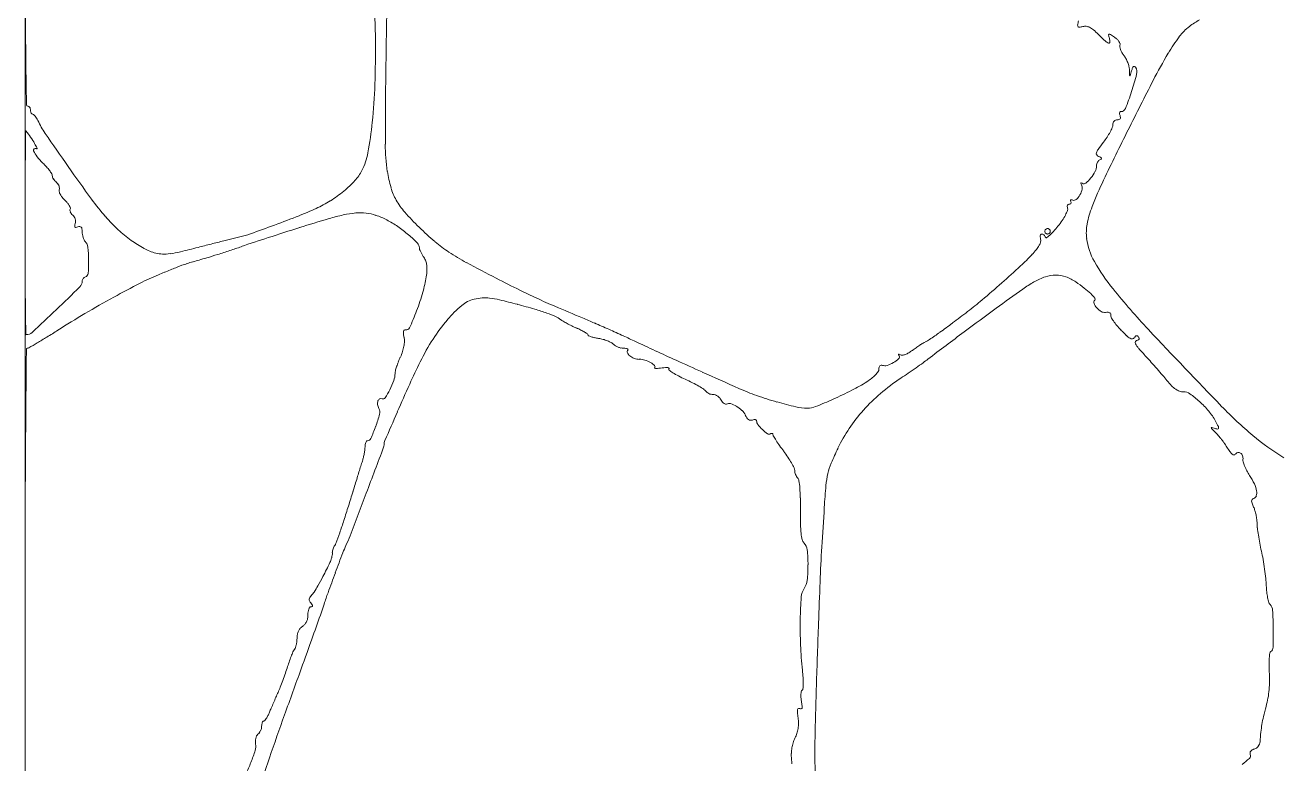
# Model space of a CAD drawing. Header units: millimetres. Extents: x 56222 to 3066687, y -650199 to -121287.
# Drawn here: x 138838.1 to 138853.09, y -183195.88 to -183187.06 of the extents above; entities that cross this region are included whole.
import ezdxf

# ---------------------------------------------------------------- set-up
doc = ezdxf.new("R2010")
doc.units = ezdxf.units.MM
doc.header["$MEASUREMENT"] = 0
doc.layers.add('FURNITURE', color=32, linetype='Continuous', lineweight=9)

msp = doc.modelspace()

# ---------------------------------------------------------------- linework, layer by layer
at = {"layer": 'FURNITURE', "lineweight": 0}
for p, q in [((138838.099, -183147.688), (138838.099, -183204.688)), ((138838.097, -183193.839), (138838.097, -183196.761))]:
    msp.add_line(p, q, dxfattribs=at)
for centre, radius, start, end in [((138926.479, -183186.264), 88.381, 180.18853, 180.71175), ((138833.437, -183187.342), 8.849, 0.6347, 4.1093), ((138917.46, -183188.481), 75.055, 178.62081, 179.30767), ((138851.402, -183187.183), 0.732, 165.9107, 169.9345), ((138850.705, -183187.06), 0.0241, 169.9345, 217.4177), ((138850.699, -183187.064), 0.0171, 217.4177, 278.2064), ((138850.648, -183186.708), 0.377, 278.2064, 284.6551), ((138850.771, -183187.178), 0.109, 83.0195, 104.655), ((138850.769, -183187.193), 0.124, 63.3987, 83.0196), ((138850.721, -183187.288), 0.231, 49.8199, 63.3987), ((138852.39, -183187.564), 0.617, 127.0585, 143.1056), ((138852.613, -183187.86), 0.988, 118.6131, 127.0586), ((138850.27, -183187.823), 0.93, 45, 49.8199), ((138853.475, -183184.618), 3.602, 225, 226.8813), ((138851.059, -183187.173), 0.00724, 100.3195, 190.4772), ((138851.583, -183187.076), 0.54, 190.4774, 194.655), ((138851.062, -183187.186), 0.0205, 58.1347, 100.3197), ((138850.892, -183187.257), 0.174, 359.0958, 14.655), ((138849.732, -183189.325), 2.539, 56.7661, 58.1348), ((138851.006, -183187.38), 0.214, 46.7889, 56.7662), ((138851.048, -183187.337), 0.154, 34.0118, 46.7888), ((138853.66, -183188.518), 2.205, 143.1055, 149.3242), ((139390.006, -183180.506), 551.944, 180.71174, 180.77889), ((138831.048, -183187.368), 11.238, 357.9867, 0.6348), ((138851.089, -183187.166), 0.111, 226.8813, 250.1132), ((138851.055, -183187.26), 0.0115, 250.1131, 359.0958), ((138851.088, -183187.309), 0.105, 18.6506, 34.0117), ((138851.224, -183187.31), 0.0393, 159.0064, 191.0442), ((138851.37, -183187.281), 0.188, 191.0442, 201.0865), ((138851.16, -183187.285), 0.0292, 339.0064, 18.6507), ((138851.423, -183187.26), 0.245, 201.0865, 210.227), ((138851.466, -183187.236), 0.295, 210.2269, 218.1885), ((138851.036, -183187.573), 0.252, 27.9853, 38.1886), ((138850.887, -183187.653), 0.421, 21.0378, 27.9852), ((138850.899, -183187.648), 0.408, 14.0239, 21.0377), ((138857.01, -183190.505), 6.1, 149.3242, 152.7997), ((138924.655, -183188.568), 82.251, 179.30767, 179.93838), ((138851.102, -183187.597), 0.199, 2.0086, 14.024), ((138864.301, -183187.135), 13.009, 182.0086, 182.296), ((138851.309, -183187.655), 0.00553, 182.2959, 246.0351), ((138851.308, -183187.658), 0.00297, 246.0354, 344.0621), ((138842.873, -183185.249), 8.774, 344.0619, 344.4464), ((138848.492, -183186.917), 2.984, 341.7734, 345.9118), ((138851.676, -183187.699), 0.363, 158.7535, 164.4464), ((138851.378, -183187.583), 0.0428, 131.2928, 158.7534), ((138851.357, -183187.559), 0.0107, 63.4131, 131.2928), ((138851.348, -183187.576), 0.0301, 31.7174, 63.4131), ((138851.282, -183187.617), 0.108, 345.9119, 31.7175), ((138835.63, -183187.53), 6.653, 354.0653, 357.9867), ((138900.538, -183212.876), 55.04, 152.7997, 153.4891), ((138848.095, -183186.786), 3.402, 338.1318, 341.7734), ((138838.129, -183188.008), 0.0159, 180.779, 270), ((138838.129, -183188.047), 0.0223, 56.2816, 89.9999), ((138838.12, -183188.06), 0.0381, 33.6901, 56.2815), ((138838.108, -183188.068), 0.0529, 14.8424, 33.6902), ((138838.089, -183188.073), 0.0728, 359.9999, 14.8423), ((138838.249, -183188.073), 0.0871, 180, 192.3657), ((138838.22, -183188.079), 0.0576, 192.3657, 209.2338), ((138838.202, -183188.089), 0.0373, 209.2337, 230.5832), ((138838.189, -183188.105), 0.0164, 230.5833, 270.0001), ((138838.189, -183188.141), 0.0194, 49.0869, 90), ((138838.108, -183188.235), 0.144, 39.7336, 49.0869), ((138851.224, -183188.113), 0.0416, 167.0076, 188.8715), ((138851.274, -183188.105), 0.0915, 188.8716, 200.9937), ((138851.204, -183188.108), 0.021, 134.1554, 167.0075), ((138851.199, -183188.103), 0.0141, 90.0001, 134.1555), ((138851.199, -183188.032), 0.057, 269.9999, 338.1318), ((138838.068, -183188.268), 0.195, 31.1971, 39.7337), ((138837.999, -183188.31), 0.276, 24.6127, 31.1972), ((138839.203, -183187.758), 1.048, 204.6127, 214.3963), ((138837.284, -183187.701), 4.99, 349.8364, 354.0652), ((138850.424, -183187.984), 0.734, 331.5323, 336.2049), ((138851.022, -183188.247), 0.0802, 336.205, 360), ((138851.174, -183188.247), 0.0714, 160.9601, 180), ((138851.163, -183188.243), 0.0595, 139.1159, 160.9601), ((138851.157, -183188.239), 0.0523, 115.6309, 139.116), ((138851.155, -183188.233), 0.0466, 90, 115.631), ((138851.155, -183188.119), 0.068, 270, 287.7647), ((138851.168, -183188.16), 0.0248, 287.7647, 325.488), ((138851.125, -183188.162), 0.068, 3.2195, 20.9936), ((138851.168, -183188.16), 0.0248, 325.488, 3.2194), ((139546.904, -183194.832), 708.831, 179.473734, 179.501924), ((138838.105, -183188.321), 0.00241, 37.8551, 179.4741), ((138836.798, -183189.337), 1.658, 34.5733, 37.8548), ((138837.091, -183189.135), 1.302, 30.6398, 34.5733), ((138868.83, -183167.475), 36.953, 214.3962, 215.1443), ((138850.163, -183187.824), 1.04, 322.6362, 326.7572), ((138895.206, -183210.216), 49.082, 153.4892, 154.2695), ((138850.318, -183187.926), 0.855, 326.7572, 331.5322), ((138838.218, -183188.551), 0.0213, 127.2297, 203.7099), ((138838.488, -183188.432), 0.316, 203.71, 218.3739), ((138838.22, -183188.553), 0.0246, 58.2825, 127.2298), ((138837.636, -183188.812), 0.668, 25.3698, 30.6399), ((138838.236, -183188.528), 0.00503, 238.2826, 25.3699), ((138844.524, -183188.482), 2.121, 179.9384, 188.7486), ((138851.051, -183188.631), 0.154, 144.4634, 161.5984), ((138853.65, -183190.487), 3.348, 142.6362, 144.4634), ((138909.839, -183189.293), 71.742, 179.50195, 179.81524), ((138838.853, -183188.143), 0.782, 218.3739, 225.8236), ((138837.66, -183189.371), 0.93, 41.9626, 45.8237), ((138841.453, -183188.449), 0.755, 332.7688, 349.8363), ((138850.932, -183188.591), 0.0285, 161.5985, 214.4904), ((138850.998, -183188.738), 0.0909, 165.1571, 180), ((138850.953, -183188.577), 0.0537, 214.4903, 247.5175), ((138851.003, -183188.739), 0.0962, 150.9315, 165.1572), ((138850.991, -183188.733), 0.0824, 135.5937, 150.9315), ((138850.963, -183188.705), 0.0426, 110.482, 135.5937), ((138850.841, -183188.849), 0.241, 61.2507, 67.5175), ((138850.928, -183188.613), 0.0558, 290.482, 307.7934), ((138850.947, -183188.655), 0.0195, 21.8172, 61.2506), ((138850.958, -183188.651), 0.00771, 307.7934, 21.8172), ((138837.855, -183189.196), 0.669, 37.0176, 41.9626), ((138837.918, -183189.148), 0.589, 32.411, 37.0177), ((138838.381, -183188.854), 0.0408, 360, 32.411), ((138838.471, -183188.854), 0.0493, 180, 201.8973), ((138838.563, -183188.817), 0.149, 201.8972, 211.523), ((138860.55, -183173.304), 26.828, 215.1442, 216.1634), ((138841.643, -183188.547), 0.541, 317.3654, 332.7689), ((138843.952, -183188.57), 1.541, 188.7487, 196.1354), ((138850.456, -183188.569), 0.494, 320.7489, 331.7058), ((138850.769, -183188.738), 0.138, 331.7058, 0), ((138838.586, -183188.803), 0.175, 211.523, 220.5834), ((138838.574, -183188.813), 0.159, 220.5834, 230.3098), ((138838.408, -183189.014), 0.101, 35.3095, 50.3098), ((138838.405, -183189.015), 0.104, 20.6491, 35.3094), ((138838.42, -183189.01), 0.0884, 4.7561, 20.649), ((138838.538, -183189.036), 0.0356, 159.0064, 196.5044), ((138838.462, -183189.006), 0.0464, 339.0065, 4.7561), ((138841.048, -183187.999), 1.35, 309.5887, 317.3654), ((138843.126, -183188.809), 0.682, 196.1354, 209.7268), ((138850.49, -183188.96), 0.252, 330.256, 347.1409), ((138850.726, -183188.945), 0.00839, 152.7301, 206.346), ((138850.722, -183188.943), 0.00426, 67.2144, 152.73), ((138850.898, -183188.86), 0.2, 206.3462, 211.7175), ((138850.686, -183189.029), 0.0971, 58.2824, 67.2145), ((138850.669, -183189.001), 0.0683, 347.141, 31.7175), ((138850.755, -183188.917), 0.0346, 238.2825, 309.8377), ((138850.486, -183188.594), 0.456, 309.8376, 320.7488), ((138854.691, -183190.691), 4.107, 154.2696, 159.0723), ((138983.474, -183189.531), 145.377, 179.81528, 180), ((138838.665, -183188.998), 0.168, 196.5043, 208.362), ((138838.722, -183188.967), 0.233, 208.3619, 218.7458), ((138838.781, -183188.921), 0.308, 218.7458, 227.1766), ((138838.31, -183189.428), 0.384, 40.545, 47.1766), ((138838.423, -183189.332), 0.236, 31.0063, 40.5449), ((138841.43, -183187.279), 3.145, 216.1634, 221.1), ((138841, -183187.971), 1.4, 294.2537, 302.2078), ((138840.922, -183187.847), 1.547, 302.2078, 309.5887), ((138843.281, -183188.721), 0.86, 209.7268, 221.4845), ((138850.601, -183189.151), 0.0067, 121.6885, 189.3907), ((138850.624, -183189.147), 0.0301, 189.3907, 211.7175), ((138850.605, -183189.157), 0.0138, 79.7129, 121.6886), ((138850.569, -183189.181), 0.0348, 9.985, 31.7175), ((138850.588, -183189.178), 0.0157, 330.6866, 9.9852), ((138850.592, -183189.23), 0.0878, 69.0064, 79.7129), ((138850.638, -183189.109), 0.0409, 249.0064, 312.0885), ((138850.517, -183188.976), 0.221, 312.0885, 330.256), ((138838.49, -183189.291), 0.157, 19.9022, 31.0064), ((138838.657, -183189.267), 0.0242, 148.2826, 184.755), ((138838.694, -183189.264), 0.061, 184.7549, 203.0273), ((138838.62, -183189.244), 0.0195, 328.2824, 19.9021), ((138838.718, -183189.254), 0.0877, 203.0273, 218.1851), ((138838.742, -183189.235), 0.118, 218.1852, 230.3098), ((138838.611, -183189.393), 0.0868, 32.2936, 50.3098), ((138839.752, -183185.199), 4.44, 291.4262, 294.2537), ((138842.374, -183191.519), 2.245, 102.1687, 106.6526), ((138842.174, -183190.592), 1.297, 95.4863, 102.1688), ((138842.107, -183189.888), 0.59, 83.4396, 95.4863), ((138842.111, -183189.851), 0.552, 70.9103, 83.4396), ((138841.956, -183190.297), 1.025, 63.0245, 70.9103), ((138845.15, -183187.068), 3.356, 221.4845, 225.7562), ((138849.917, -183188.995), 0.702, 325.7258, 331.9177), ((138850.057, -183189.07), 0.542, 331.9176, 338.2069), ((138850.59, -183189.221), 0.0333, 157.6339, 184.7847), ((138850.623, -183189.219), 0.0663, 184.7846, 200.9935), ((138850.58, -183189.217), 0.0222, 122.92, 157.6339), ((138850.524, -183189.257), 0.0393, 338.2069, 20.9936), ((138850.581, -183189.219), 0.0238, 90, 122.9201), ((138850.581, -183189.16), 0.0353, 269.9999, 291.5409), ((138850.588, -183189.178), 0.0158, 291.5408, 330.6865), ((138852.065, -183189.687), 1.296, 159.0724, 168.7146), ((138838.597, -183189.402), 0.104, 16.5552, 32.2936), ((138838.707, -183189.459), 0.0175, 169.5819, 217.9824), ((138838.923, -183189.499), 0.237, 162.3912, 169.582), ((138838.703, -183189.462), 0.0122, 217.9826, 279.9238), ((138838.597, -183189.402), 0.103, 0.765, 16.5553), ((138838.616, -183189.401), 0.0844, 342.3912, 0.7652), ((138838.683, -183189.348), 0.128, 279.9237, 290.9936), ((138838.754, -183189.533), 0.0701, 91.0613, 110.9936), ((138838.753, -183189.483), 0.0203, 40.9132, 91.0614), ((138838.739, -183189.495), 0.0379, 7.7386, 40.9132), ((138840.641, -183187.968), 2.097, 221.1, 226.9726), ((138832.901, -183167.476), 23.442, 289.6691, 290.4222), ((138850.199, -183217.854), 29.717, 107.2639, 108.0261), ((138834.841, -183172.687), 17.882, 290.4221, 291.4262), ((138851.597, -183222.354), 34.43, 106.6526, 107.2639), ((138841.894, -183190.42), 1.162, 55.4934, 63.0244), ((138841.68, -183190.731), 1.539, 49.3943, 55.4933), ((138845.499, -183186.709), 3.856, 225.7561, 229.5531), ((138849.374, -183188.614), 1.365, 318.2449, 321.6753), ((138849.475, -183188.693), 1.237, 321.6752, 325.7258), ((138851.304, -183189.535), 0.519, 168.7146, 187.8046), ((138945.511, -183189.531), 107.414, 179.99994, 180.25044), ((138838.507, -183189.526), 0.272, 360, 7.7386), ((138838.977, -183189.526), 0.197, 180, 189.5425), ((138839.018, -183189.519), 0.239, 189.5425, 197.7916), ((138838.991, -183189.528), 0.211, 197.7916, 206.416), ((138838.87, -183189.588), 0.0753, 206.416, 225), ((138840.323, -183188.308), 1.631, 226.9726, 234.0624), ((138840.143, -183188.557), 1.324, 234.0624, 241.8784), ((138848.42, -183221.228), 32.579, 103.8899, 104.1212), ((138841.264, -183192.289), 2.768, 102.4821, 103.8899), ((138840.439, -183188.563), 1.049, 282.482, 289.6691), ((138845.981, -183204.894), 16.089, 108.0261, 109.2327), ((138841.609, -183190.814), 1.649, 44.364, 49.3943), ((138850.289, -183189.582), 0.0556, 166.9088, 186.4096), ((138850.35, -183189.575), 0.117, 186.4097, 197.6088), ((138850.262, -183189.576), 0.0277, 137.6211, 166.9091), ((138850.182, -183189.629), 0.0591, 344.7114, 17.6088), ((138850.252, -183189.567), 0.0144, 90, 137.6211), ((138850.252, -183189.584), 0.0314, 65.0911, 90.0001), ((138850.242, -183189.607), 0.0564, 49.0444, 65.0912), ((138850.236, -183189.613), 0.065, 34.0927, 49.0444), ((138850.322, -183189.52), 0.0323, 157.376, 180), ((138850.322, -183189.52), 0.0323, 180, 202.624), ((138850.239, -183189.611), 0.0611, 18.4348, 34.0928), ((138850.322, -183189.52), 0.0327, 134.9999, 157.3759), ((138850.322, -183189.52), 0.0327, 202.6241, 225.0001), ((138850.306, -183189.589), 0.00892, 198.435, 303.1827), ((138850.322, -183189.52), 0.0327, 112.6241, 135.0001), ((138850.322, -183189.52), 0.0327, 224.9999, 247.3759), ((138850.322, -183189.52), 0.0323, 90, 112.624), ((138850.322, -183189.52), 0.0323, 247.376, 270), ((138850.145, -183189.343), 0.302, 303.1828, 311.6269), ((138850.322, -183189.52), 0.0323, 67.376, 90), ((138850.322, -183189.52), 0.0323, 270, 292.624), ((138850.322, -183189.52), 0.0327, 44.9999, 67.3759), ((138850.322, -183189.52), 0.0327, 292.6241, 315.0001), ((138850.322, -183189.52), 0.0327, 22.6241, 45.0001), ((138850.322, -183189.52), 0.0327, 314.9999, 337.3759), ((138849.97, -183189.146), 0.566, 311.6268, 318.2449), ((138850.322, -183189.52), 0.0323, 360, 22.624), ((138850.322, -183189.52), 0.0323, 337.376, 0), ((138851.549, -183189.501), 0.768, 187.8046, 209.7149), ((138838.739, -183189.719), 0.109, 5.62, 45), ((138837.129, -183189.877), 1.727, 0.365, 5.6201), ((138839.833, -183189.136), 0.668, 241.8784, 254.9293), ((138839.749, -183189.447), 0.345, 254.9293, 268.3324), ((138839.653, -183188.481), 1.319, 277.6917, 283.2838), ((138837.804, -183180.646), 9.368, 283.2837, 284.5999), ((138850.548, -183229.573), 41.191, 104.3755, 104.5999), ((138848.973, -183223.426), 34.845, 104.1211, 104.3755), ((138836.773, -183178.412), 11.949, 287.6698, 288.3988), ((138837.392, -183180.274), 9.987, 288.3988, 289.2328), ((138842.729, -183189.719), 0.0826, 0.0001, 44.364), ((138842.858, -183189.719), 0.047, 180.0001, 201.0264), ((138843.211, -183189.583), 0.425, 201.0265, 205.1903), ((138843.27, -183189.556), 0.49, 205.1904, 209.4735), ((138844.117, -183188.331), 1.725, 229.5531, 236.482), ((138844.662, -183187.508), 2.712, 236.4819, 241.6608), ((138849.398, -183189.103), 1.013, 316.6869, 321.2255), ((138849.91, -183189.514), 0.357, 321.2256, 331.1096), ((138850.053, -183189.593), 0.194, 331.1096, 344.7114), ((138836.851, -183189.879), 2.005, 355.85, 0.365), ((138839.755, -183189.235), 0.557, 268.3323, 277.6918), ((138840.103, -183190.322), 0.418, 108.5188, 113.8482), ((138840.93, -183192.791), 3.021, 107.2794, 108.5188), ((138841.037, -183193.135), 3.382, 106.0032, 107.2793), ((138841.068, -183193.245), 3.496, 104.7585, 106.0032), ((138839.546, -183187.467), 2.478, 284.7586, 286.9367), ((138837.14, -183179.565), 10.738, 286.9367, 287.6699), ((138843.35, -183189.51), 0.582, 209.4735, 213.2339), ((138842.667, -183189.958), 0.235, 20.5318, 33.2339), ((138842.68, -183189.953), 0.221, 7.2375, 20.5319), ((138842.578, -183189.966), 0.323, 356.5978, 7.2375), ((138851.882, -183174.12), 17.922, 241.6608, 242.9447), ((138848.161, -183187.937), 2.714, 312.6383, 316.6869), ((138853.055, -183188.642), 2.501, 209.7149, 218.8041), ((138892.344, -183189.763), 54.247, 180.2504, 180.668), ((138838.844, -183190.126), 0.0664, 127.1314, 142.8625), ((138838.836, -183190.115), 0.0528, 108.4349, 127.1313), ((138838.804, -183190.021), 0.0467, 288.435, 355.85), ((138840.655, -183192.447), 2.593, 111.8494, 117.1566), ((138833.317, -183174.146), 17.124, 291.8494, 292.1137), ((138833.638, -183174.936), 16.271, 292.1136, 292.3882), ((138834.26, -183176.445), 14.639, 292.3882, 292.6522), ((138839.172, -183188.216), 1.884, 292.6521, 293.8482), ((138841.621, -183189.882), 1.284, 343.4519, 351.8831), ((138841.94, -183189.928), 0.963, 351.8831, 356.5978), ((138839.149, -183178.15), 16.018, 311.5495, 312.6383), ((138850.533, -183190.778), 0.753, 108.3498, 119.7217), ((138850.42, -183190.439), 0.395, 89.9277, 108.3498), ((138850.42, -183190.4), 0.356, 70.3472, 89.9279), ((138850.362, -183190.563), 0.53, 55.8032, 70.3473), ((138819.309, -183170.389), 27.746, 313.6714, 314.4869), ((138838.687, -183190.117), 0.0928, 314.4869, 0), ((138838.824, -183190.117), 0.0443, 158.8959, 180), ((138838.842, -183190.124), 0.064, 142.8626, 158.896), ((138844.95, -183200.82), 12.003, 117.1566, 118.8592), ((138856.035, -183165.99), 27.052, 242.9447, 243.6096), ((138847.347, -183183.498), 7.507, 243.6096, 245.3356), ((138839.434, -183178.471), 15.588, 310.4104, 311.5494), ((138873.736, -183223.45), 40.83, 125.5014, 126.0496), ((138850.944, -183191.499), 1.583, 119.7217, 125.5014), ((138849.471, -183191.874), 2.114, 52.4072, 55.8033), ((138850.21, -183190.914), 0.903, 45.992, 52.4072), ((138857.535, -183185.039), 8.25, 218.8042, 223.2651), ((138845.6, -183201.999), 13.35, 118.8591, 120.5594), ((138840.04, -183189.412), 2.935, 338.9055, 343.4519), ((138843.554, -183190.689), 0.369, 103.8927, 130.0204), ((138843.606, -183190.9), 0.585, 94.5005, 103.8927), ((138843.596, -183190.774), 0.459, 83.2373, 94.5005), ((138843.529, -183191.344), 1.033, 76.5094, 83.2372), ((138841.541, -183199.631), 9.556, 75.1987, 76.5094), ((138847.8, -183182.513), 8.591, 245.3357, 246.9168), ((138846.789, -183187.11), 4.242, 307.4107, 310.4103), ((138850.412, -183190.705), 0.612, 39.138, 45.992), ((138850.911, -183190.369), 0.0356, 135, 201.3002), ((138850.872, -183190.33), 0.0188, 314.9999, 39.1379), ((139498.487, -183182.696), 660.431, 180.668013, 180.698723), ((138820.147, -183171.267), 26.532, 312.8212, 313.6714), ((138844.526, -183200.18), 11.238, 120.5593, 122.4941), ((138837.91, -183188.591), 5.218, 336.4549, 338.9054), ((138844.275, -183191.548), 1.49, 130.0204, 139.2748), ((138841.489, -183199.826), 9.757, 73.93, 75.1988), ((138843.474, -183192.936), 2.587, 70.5246, 73.93), ((138843.873, -183191.809), 1.391, 65.9464, 70.5247), ((138861.147, -183151.195), 42.634, 246.9168, 247.399), ((138837.653, -183175.166), 19.279, 306.7388, 307.4108), ((138873.458, -183223.068), 40.357, 126.0495, 126.7277), ((138851.042, -183190.318), 0.176, 201.3002, 221.6557), ((138851.077, -183190.286), 0.223, 221.6558, 239.4659), ((138851.004, -183190.41), 0.0797, 239.466, 277.8668), ((138851.039, -183190.659), 0.171, 87.9492, 97.8669), ((138851.043, -183190.535), 0.0478, 62.307, 87.9493), ((138851.054, -183190.513), 0.0231, 22.0157, 62.3071), ((138851.049, -183190.516), 0.0294, 348.3618, 22.0156), ((138851.111, -183190.529), 0.0348, 168.3618, 209.2727), ((138842.657, -183190.66), 0.0386, 256.9011, 336.4549), ((138844.67, -183191.888), 2.01, 139.2748, 147.4924), ((138844.326, -183190.793), 0.279, 50.8796, 65.9464), ((138844.639, -183190.408), 0.217, 230.8796, 239.7585), ((138845.213, -183189.424), 1.356, 239.7585, 242.0504), ((138845.296, -183189.266), 1.535, 242.0504, 244.3689), ((138845.294, -183189.271), 1.53, 244.3689, 246.6932), ((138844.232, -183191.737), 1.156, 63.802, 66.6932), ((138840.947, -183199.721), 9.928, 66.5102, 67.399), ((138836.21, -183210.62), 21.812, 66.0168, 66.5102), ((138843.56, -183183.079), 9.405, 305.5893, 306.7388), ((138851.615, -183190.246), 0.612, 209.2728, 214.3435), ((138851.688, -183190.196), 0.701, 214.3435, 219.8223), ((138851.96, -183189.97), 1.054, 219.8223, 223.8569), ((138838.111, -183190.75), 0.00586, 180.6986, 269.9999), ((138838.111, -183190.652), 0.103, 270, 312.8212), ((138834.86, -183185.131), 6.647, 300.5737, 301.7365), ((138832.158, -183180.762), 11.785, 301.7366, 302.494), ((138842.697, -183190.731), 0.0775, 166.2338, 186.5572), ((138843.172, -183190.676), 0.556, 186.5572, 191.31), ((138842.641, -183190.717), 0.0204, 118.8368, 166.2338), ((138842.403, -183190.83), 0.229, 358.4827, 11.31), ((138842.643, -183190.721), 0.0241, 76.901, 118.8368), ((138845.351, -183192.322), 2.818, 147.4924, 153.8714), ((138844.448, -183191.297), 0.665, 59.4275, 63.8021), ((138844.424, -183191.339), 0.713, 56.148, 59.4276), ((138844.813, -183190.758), 0.0136, 359.9999, 56.1479), ((138844.838, -183190.758), 0.0106, 180.0001, 246.552), ((138844.985, -183190.419), 0.38, 246.552, 251.5868), ((138845.001, -183190.371), 0.431, 251.5868, 257.2868), ((138845.079, -183190.022), 0.788, 257.2869, 260.915), ((138844.878, -183191.278), 0.484, 74.5584, 80.915), ((138844.867, -183191.32), 0.528, 68.5966, 74.5584), ((138844.894, -183191.252), 0.454, 62.4205, 68.5966), ((138836.069, -183210.938), 22.16, 65.5249, 66.0168), ((138840.41, -183201.4), 11.68, 64.7306, 65.5249), ((138848.725, -183190.544), 0.327, 294.1036, 304.628), ((138888.923, -183243.795), 66.218, 126.72773, 127.19572), ((138843.85, -183183.484), 8.907, 304.6281, 305.5892), ((138852.648, -183189.309), 2.009, 223.8569, 226.5441), ((138851.422, -183190.602), 0.227, 226.5441, 239.9221), ((138851.334, -183190.754), 0.0509, 239.9223, 273.7133), ((138851.336, -183190.778), 0.0273, 273.7133, 327.4199), ((138851.467, -183190.862), 0.128, 137.0995, 147.4198), ((138851.389, -183190.789), 0.0221, 99.1563, 137.0995), ((138851.397, -183190.848), 0.027, 90, 151.282), ((138851.388, -183190.782), 0.0149, 49.925, 99.1563), ((138851.361, -183190.814), 0.0567, 31.7175, 49.9251), ((138851.397, -183190.797), 0.0237, 269.9999, 298.5518), ((138851.402, -183190.806), 0.0138, 298.5519, 341.2824), ((138851.365, -183190.812), 0.0519, 15.1006, 31.7175), ((138851.396, -183190.804), 0.02, 341.2823, 15.1007), ((138927.681, -183119.018), 104.579, 223.26518, 223.96052), ((141453.398, -183215.502), 2615.401, 179.461667, 179.480231), ((138838.123, -183190.929), 0.0109, 90, 179.4616), ((138838.123, -183190.881), 0.0369, 270, 300.1414), ((138830.438, -183177.645), 15.342, 300.1414, 300.5736), ((138841.965, -183190.742), 0.68, 335.5885, 341.5844), ((138842.169, -183190.81), 0.464, 341.5844, 349.5598), ((138842.26, -183190.826), 0.372, 349.5598, 358.4827), ((138845.052, -183190.949), 0.112, 45, 62.4205), ((138845.218, -183190.782), 0.123, 225, 239.18), ((138845.272, -183190.693), 0.227, 239.1802, 248.1394), ((138845.273, -183190.689), 0.232, 248.1394, 257.0371), ((138845.253, -183190.778), 0.14, 257.0372, 269.9999), ((138845.253, -183191.157), 0.239, 83.6226, 90), ((138845.272, -183190.987), 0.068, 67.392, 83.6224), ((138845.325, -183190.96), 0.0295, 135, 202.2133), ((138845.292, -183190.938), 0.0148, 26.4648, 67.3922), ((138845.383, -183190.937), 0.0918, 202.2134, 231.2061), ((138845.299, -183190.935), 0.00696, 315, 26.4648), ((138858.59, -183162.886), 30.909, 244.7306, 245.2094), ((138862.131, -183155.221), 39.352, 245.2094, 245.6089), ((138848.52, -183190.726), 0.284, 290.7544, 300.1695), ((138848.44, -183190.589), 0.442, 300.1694, 306.9185), ((138849.703, -183192.27), 1.66, 125.0628, 126.9185), ((138849.7, -183192.266), 1.656, 123.2035, 125.0628), ((138849.598, -183192.11), 1.469, 121.375, 123.2034), ((138848.951, -183191.05), 0.227, 114.1036, 121.3749), ((138851.4, -183190.849), 0.0303, 151.2819, 207.5488), ((138851.634, -183190.727), 0.295, 207.5487, 220.7806), ((138854.233, -183188.485), 3.726, 220.7805, 222.8463), ((138843.558, -183191.47), 1.072, 158.6599, 161.9283), ((138843.644, -183191.504), 1.165, 155.5884, 158.66), ((138851.852, -183195.51), 10.059, 153.8715, 155.5451), ((138845.44, -183190.866), 0.183, 231.2061, 250.6377), ((138845.443, -183190.857), 0.193, 250.6377, 269.3066), ((138845.438, -183191.275), 0.226, 72.4335, 89.3066), ((138845.394, -183191.412), 0.37, 60.7842, 72.4336), ((138845.458, -183191.3), 0.241, 46.5409, 60.7842), ((138845.61, -183191.138), 0.0185, 314.9999, 46.5409), ((138873.219, -183130.767), 66.202, 245.60896, 245.90506), ((138848.347, -183191.157), 0.0408, 137.1568, 163.4428), ((138848.337, -183191.147), 0.0267, 103.2359, 137.1568), ((138848.337, -183191.148), 0.0279, 70.3584, 103.236), ((138848.376, -183191.04), 0.0869, 250.3584, 287.6186), ((138848.28, -183190.739), 0.403, 287.6186, 299.5665), ((138848.31, -183190.791), 0.343, 299.5665, 312.3684), ((138848.543, -183190.993), 0.00483, 126.0567, 204.0726), ((138848.648, -183190.946), 0.12, 204.0725, 211.7175), ((138848.544, -183190.995), 0.00676, 64.2384, 126.0565), ((138848.522, -183191.024), 0.0281, 312.3684, 31.7175), ((138848.473, -183191.143), 0.171, 58.2825, 64.2385), ((138848.579, -183190.97), 0.0318, 238.2825, 279.8798), ((138848.551, -183190.809), 0.195, 279.8798, 290.7544), ((138842.659, -183182.469), 10.605, 305.0492, 305.6082), ((138847.318, -183188.974), 2.603, 305.6082, 307.1957), ((138847.708, -183194.537), 5.173, 41.8443, 42.8462), ((138844.807, -183197.135), 9.067, 41.1861, 41.8443), ((138842.253, -183191.215), 0.267, 340.6452, 359.2781), ((138842.645, -183191.22), 0.125, 165.128, 179.2781), ((138843.433, -183191.43), 0.941, 161.9283, 165.128), ((138845.626, -183191.153), 0.0029, 135, 259.8705), ((138845.644, -183191.048), 0.11, 259.8704, 269.5124), ((138845.646, -183190.855), 0.303, 269.5123, 275.2879), ((138845.596, -183190.309), 0.852, 275.2879, 277.9582), ((138845.784, -183191.661), 0.513, 93.5917, 97.9582), ((138845.762, -183191.299), 0.151, 82.7354, 93.5917), ((138845.777, -183191.178), 0.0292, 53.9824, 82.7352), ((138845.802, -183191.169), 0.00993, 136.6865, 232.6322), ((138845.791, -183191.159), 0.00541, 316.6866, 53.9825), ((138846.22, -183190.623), 0.698, 232.6323, 237.2799), ((138846.294, -183190.507), 0.835, 237.28, 242.4632), ((138846.734, -183189.663), 1.788, 242.4633, 245.3976), ((138949.083, -182961.13), 252.031, 245.90515, 246.0147), ((138847.797, -183190.743), 0.68, 302.3494, 308.1815), ((138847.942, -183190.927), 0.446, 308.1815, 316.1788), ((138848.031, -183191.012), 0.323, 316.1788, 325.1167), ((138848.252, -183191.166), 0.0535, 325.1167, 358.859), ((138848.388, -183191.169), 0.0832, 163.4429, 178.859), ((138850.048, -183193.485), 2.661, 123.8442, 130.3646), ((138843.272, -183183.38), 9.507, 303.8443, 304.4945), ((138842.004, -183181.535), 11.746, 304.4944, 305.0492), ((138845.026, -183196.944), 8.777, 40.5241, 41.1862), ((138848.918, -183193.616), 3.656, 39.2503, 40.5241), ((138841.491, -183190.926), 1.083, 327.3454, 333.2593), ((138841.633, -183190.997), 0.924, 333.2593, 340.6452), ((138864.054, -183201.06), 23.464, 155.5451, 156.4339), ((138845.027, -183193.391), 2.313, 63.0405, 65.3976), ((138845.342, -183192.772), 1.619, 59.9597, 63.0404), ((138845.333, -183192.787), 1.636, 57.4354, 59.9597), ((138846.177, -183191.466), 0.0682, 32.1431, 57.4355), ((138846.286, -183191.398), 0.0598, 212.1431, 232.8308), ((138847.796, -183188.78), 2.865, 246.0147, 250.5923), ((138845.947, -183187.451), 4.46, 293.9844, 297.1364), ((138846.943, -183189.394), 2.277, 297.1364, 302.3494), ((138852.49, -183190.698), 0.957, 219.2503, 224.2776), ((138852.038, -183191.139), 0.326, 224.2776, 235.5132), ((138851.966, -183191.244), 0.198, 235.5132, 250.4312), ((138842.399, -183191.575), 0.0884, 161.4431, 189.6099), ((138842.354, -183191.561), 0.0416, 116.5653, 161.4433), ((138842.353, -183191.558), 0.0384, 69.0064, 116.5653), ((138842.377, -183191.494), 0.0299, 249.0063, 327.3453), ((138846.324, -183191.347), 0.123, 232.8308, 244.8832), ((138846.33, -183191.335), 0.137, 244.8832, 256.4064), ((138846.323, -183191.361), 0.11, 256.4065, 270.0001), ((138846.323, -183191.545), 0.0742, 69.1384, 90), ((138846.301, -183191.604), 0.137, 55.9455, 69.1385), ((138846.294, -183191.614), 0.149, 43.258, 55.9455), ((138846.317, -183191.593), 0.118, 28.155, 43.2581), ((138846.568, -183191.458), 0.167, 208.1549, 217.966), ((138846.512, -183191.502), 0.0961, 217.966, 232.8114), ((138846.487, -183191.535), 0.0546, 232.8114, 252.8622), ((138846.515, -183191.634), 0.0572, 72.996, 121.7175), ((138846.438, -183191.886), 0.321, 59.3751, 72.9959), ((138848.288, -183187.385), 4.345, 250.5923, 253.9427), ((138848.249, -183187.521), 4.202, 253.9427, 257.1068), ((138845.533, -183186.521), 5.478, 291.5893, 293.9844), ((138849.709, -183193.086), 2.137, 130.3645, 138.0495), ((138851.946, -183191.301), 0.138, 250.4312, 270), ((138851.946, -183191.575), 0.137, 55.1986, 90), ((138851.389, -183192.376), 1.112, 47.7491, 55.1986), ((138851.343, -183192.427), 1.181, 39.9448, 47.7491), ((138840.556, -183191.231), 1.841, 340.2511, 345.068), ((138842.475, -183191.562), 0.166, 189.6097, 207.1631), ((138842.244, -183191.681), 0.0934, 345.068, 27.1631), ((138923.345, -183226.922), 88.149, 156.43382, 156.67561), ((138846.476, -183191.571), 0.0165, 252.862, 301.7175), ((138846.413, -183191.926), 0.368, 46.3058, 59.3752), ((138846.54, -183191.795), 0.186, 24.4954, 46.3058), ((138846.89, -183191.635), 0.2, 204.4954, 215.019), ((138847.451, -183191.006), 0.627, 257.1068, 270), ((138847.451, -183191.367), 0.266, 270, 291.5892), ((138849.587, -183192.977), 1.973, 138.0495, 146.0615), ((138851.661, -183192.161), 0.766, 29.1559, 39.9447), ((138855.861, -183188.277), 4.804, 223.9605, 230.0606), ((139004.358, -183193.284), 166.26, 179.48022, 179.80521), ((138840.301, -183191.139), 2.111, 336.0491, 340.2511), ((138846.793, -183191.703), 0.0811, 215.019, 235.6681), ((138846.776, -183191.728), 0.0513, 235.6681, 262.7716), ((138846.776, -183191.73), 0.0486, 262.7716, 290.9936), ((138846.828, -183191.865), 0.0959, 99.1826, 110.9936), ((138846.819, -183191.813), 0.0433, 77.7907, 99.1826), ((138846.824, -183191.792), 0.0214, 45.29, 77.7907), ((138846.829, -183191.786), 0.0137, 359.9999, 45.2899), ((138846.914, -183191.786), 0.0711, 180, 218.2568), ((138847.288, -183191.491), 0.548, 218.2568, 226.7554), ((138849.481, -183192.905), 1.845, 146.0614, 154.4858), ((138852.283, -183191.869), 0.00384, 76.8758, 192.2156), ((138852.301, -183191.865), 0.0218, 192.2157, 226.6207), ((138852.194, -183192.252), 0.397, 72.4838, 76.876), ((138852.401, -183191.598), 0.289, 252.4837, 260.855), ((138850.713, -183192.689), 1.851, 26.9184, 29.1558), ((138852.356, -183191.872), 0.011, 260.8551, 349.2598), ((138852.331, -183191.868), 0.0364, 349.2598, 26.9184), ((138842.226, -183192.067), 0.061, 141.2399, 158.3104), ((138842.189, -183192.037), 0.0138, 90.0001, 141.2401), ((138842.189, -183191.978), 0.0456, 270.0001, 336.0491), ((138842.519, -183192.072), 0.131, 156.6756, 180), ((138847.301, -183191.478), 0.566, 226.7555, 234.7319), ((138846.992, -183191.915), 0.0303, 234.732, 301.7175), ((138847.033, -183191.982), 0.0485, 106.5351, 121.7175), ((138847.024, -183191.953), 0.0181, 74.8431, 106.5349), ((138847.026, -183191.946), 0.011, 31.571, 74.8432), ((138847.021, -183191.949), 0.0168, 359.9999, 31.5706), ((138847.071, -183191.949), 0.0331, 180, 211.5637), ((138849.163, -183190.664), 2.488, 211.5636, 213.0001), ((138848.632, -183191.009), 1.855, 213.0002, 215.3125), ((138853.856, -183190.22), 2.286, 226.6208, 227.8721), ((138852.092, -183192.17), 0.343, 40.5393, 47.872), ((138851.413, -183192.751), 1.237, 37.7143, 40.5393), ((138851.31, -183192.83), 1.367, 34.9309, 37.7144), ((138854.712, -183189.649), 3.015, 230.0606, 238.7095), ((138841.251, -183192.009), 0.916, 346.5722, 349.6355), ((138841.323, -183192.022), 0.843, 349.6355, 352.7462), ((138841.89, -183192.094), 0.271, 352.7462, 360), ((138842.341, -183192.094), 0.18, 171.316, 180), ((138842.267, -183192.083), 0.105, 158.3103, 171.316), ((137652.327, -182741.713), 1272.432, 339.244026, 339.270382), ((138842.307, -183192.072), 0.0816, 339.2705, 360), ((138849.576, -183190.34), 3.012, 215.3126, 216.9207), ((138845.947, -183193.067), 1.527, 33.688, 36.9207), ((138851.335, -183193.79), 3.899, 154.4858, 157.3923), ((138851.559, -183192.657), 1.064, 31.5716, 34.9309), ((138853.231, -183191.629), 0.898, 211.5717, 215.6679), ((138852.637, -183192.055), 0.168, 215.6679, 229.8746), ((138852.606, -183192.209), 0.0465, 103.93, 148.2825), ((138852.605, -183192.205), 0.0423, 56.3034, 103.93), ((138852.592, -183192.225), 0.0656, 20.1672, 56.3034), ((139397.943, -183364.82), 581.983, 162.759122, 162.773331), ((138871.126, -183201.331), 30.38, 162.6374, 162.7591), ((138841.504, -183192.069), 0.656, 342.6375, 346.5722), ((138846.269, -183192.853), 1.14, 29.6637, 33.688), ((138846.356, -183192.803), 1.04, 26.0026, 29.6637), ((138848.454, -183192.591), 0.779, 157.3923, 166.9853), ((138852.555, -183192.153), 0.0401, 229.8746, 263.6602), ((138852.552, -183192.176), 0.0167, 263.6602, 328.2825), ((138852.57, -183192.233), 0.0885, 351.2856, 20.1672), ((138852.723, -183192.256), 0.0656, 171.2857, 197.2353), ((138853.194, -183192.11), 0.559, 197.2352, 202.5978), ((138853.291, -183192.069), 0.664, 202.5979, 207.9818), ((139395.928, -183364.195), 579.873, 162.773349, 162.790308), ((138847.227, -183192.378), 0.071, 360, 26.0026), ((138847.407, -183192.378), 0.109, 180.0001, 192.6144), ((138847.471, -183192.364), 0.174, 192.6143, 201.4797), ((138847.466, -183192.366), 0.169, 201.4798, 210.4429), ((138847.397, -183192.406), 0.0886, 210.4429, 225), ((138847.296, -183192.507), 0.054, 8.059, 45), ((138848.721, -183192.652), 1.053, 166.9853, 174.7871), ((138853.421, -183192), 0.811, 207.9819, 212.6146), ((138851.921, -183192.96), 0.969, 25.7017, 32.6147), ((139560.782, -183415.257), 752.453, 162.790297, 162.804278), ((138845.711, -183192.732), 1.655, 4.9472, 8.059), ((138845.471, -183192.752), 1.895, 1.4013, 4.9472), ((138858.023, -183193.501), 10.394, 174.7872, 176.2386), ((138852.509, -183192.677), 0.317, 9.7843, 25.7018), ((138852.698, -183192.644), 0.125, 342.4424, 9.7844), ((139167.565, -183193.839), 329.468, 179.80519, 180), ((138595.113, -183099.015), 264.211, 339.12577, 339.24403), ((138842.81, -183192.818), 4.558, 359.5605, 1.4013), ((138852.787, -183192.743), 0.0256, 138.052, 180), ((138852.839, -183192.743), 0.0774, 179.9999, 200.4996), ((138853.437, -183192.519), 0.716, 200.4996, 204.4955), ((138852.798, -183192.753), 0.0408, 108.435, 138.052), ((138852.77, -183192.667), 0.0501, 288.435, 342.4424), ((138830.024, -183189.109), 12.497, 341.9844, 342.8042), ((138853.542, -183192.9), 6.175, 179.5605, 181.1153), ((138901.638, -183196.368), 54.102, 176.2387, 176.7408), ((138852.496, -183192.948), 0.318, 16.5405, 24.4954), ((138852.16, -183193.048), 0.669, 11.9736, 16.5404), ((138852.149, -183193.05), 0.68, 7.427, 11.9736), ((138834.856, -183190.681), 7.416, 340.7725, 341.9844), ((138848.654, -183192.995), 1.286, 181.1152, 186.0935), ((138852.452, -183193.011), 0.374, 0.3107, 7.427), ((138853.295, -183193.006), 0.469, 180.3106, 187.0333), ((138855.464, -183192.739), 2.654, 187.0332, 188.8974), ((138829.508, -183188.816), 13.08, 340.1897, 340.7725), ((138840.329, -183192.528), 1.769, 334.99, 339.1258), ((138847.994, -183193.065), 0.623, 186.0935, 193.0902), ((138847.465, -183193.188), 0.0794, 193.0901, 225), ((138855.8, -183192.686), 2.994, 188.8974, 190.7728), ((138841.596, -183193.364), 0.175, 351.2352, 360), ((138841.921, -183193.364), 0.151, 170.5035, 180), ((138841.965, -183193.371), 0.195, 162.6772, 170.5035), ((138841.946, -183193.365), 0.175, 154.5633, 162.6774), ((138841.848, -183193.318), 0.0662, 137.7817, 154.5634), ((138841.742, -183193.223), 0.0761, 317.7817, 340.1897), ((138886.386, -183210.159), 47.556, 159.3146, 159.624), ((138843.043, -183193.793), 1.225, 154.99, 159.3146), ((138847.314, -183193.339), 0.134, 6.114, 45), ((138845.668, -183193.516), 1.79, 0.2693, 6.114), ((138880.584, -183195.169), 33.015, 176.7407, 177.4677), ((138855.659, -183192.713), 2.851, 190.7728, 192.7185), ((138850.816, -183193.806), 2.114, 9.932, 12.7185), ((138827.764, -183186.441), 15.65, 332.5908, 333.2751), ((138841.559, -183193.387), 0.205, 333.2751, 341.1185), ((138841.403, -183193.333), 0.37, 341.1185, 346.1647), ((138841.409, -183193.335), 0.364, 346.1648, 351.2353), ((138845.777, -183193.515), 1.68, 353.9947, 0.2693), ((138849.485, -183194.039), 3.466, 8.0077, 9.9321), ((138838.663, -183192.093), 3.373, 330.4537, 332.5908), ((138873.311, -183205.302), 33.607, 159.624, 160.056), ((138849.642, -183194.017), 3.307, 6.0663, 8.0077), ((138851.649, -183193.804), 1.288, 2.1421, 6.0663), ((138840.089, -183192.901), 1.734, 327.5572, 330.4537), ((138847.572, -183193.902), 0.196, 144.9915, 176.0781), ((138847.239, -183193.669), 0.21, 324.9915, 353.9947), ((138898.393, -183195.957), 50.84, 177.4677, 178.0239), ((138853.963, -183193.717), 1.027, 182.1422, 186.3149), ((138841.536, -183193.919), 0.0424, 146.521, 176.1856), ((138841.533, -183193.919), 0.0398, 176.1856, 207.0852), ((138841.616, -183193.877), 0.133, 207.0853, 219.6902), ((138841.631, -183193.983), 0.157, 135.3323, 146.521), ((138841.287, -183194.149), 0.294, 34.3647, 39.6902), ((138841.344, -183193.699), 0.246, 315.3322, 327.5572), ((138838.53, -183192.964), 3.301, 340.3985, 342.1728), ((138845.363, -183195.161), 3.877, 160.056, 162.1727), ((138853.041, -183194.277), 5.678, 176.0781, 178.7963), ((138853.724, -183193.743), 0.787, 186.315, 191.4109), ((138853.615, -183193.765), 0.676, 191.4109, 196.3305), ((138853.025, -183193.938), 0.0611, 196.3305, 225), ((138841.251, -183194.104), 0.228, 348.8807, 360), ((138841.74, -183194.104), 0.262, 171.8209, 180), ((138841.63, -183194.088), 0.15, 159.4335, 171.8209), ((138841.571, -183194.066), 0.0872, 143.2449, 159.4336), ((138841.515, -183194.024), 0.0175, 90, 143.2449), ((138841.515, -183193.967), 0.0399, 270, 291.3459), ((138841.526, -183193.997), 0.00796, 291.346, 1.4184), ((138841.51, -183193.997), 0.0244, 1.4183, 34.3647), ((138690.141, -183140.12), 160.819, 340.28984, 340.39848), ((138852.909, -183194.055), 0.104, 3.4121, 45), ((138848.295, -183194.33), 4.726, 0.7402, 3.4122), ((138841.491, -183194.356), 0.139, 139.4191, 155.0992), ((138841.477, -183194.345), 0.121, 121.9852, 139.4192), ((138841.35, -183194.14), 0.12, 301.9852, 319.3738), ((138841.333, -183194.126), 0.141, 319.3738, 334.7497), ((138841.312, -183194.116), 0.165, 334.7496, 348.8808), ((138852.16, -183194.258), 4.796, 178.7963, 182.4634), ((139098.905, -183202.875), 251.472, 178.02391, 178.19396), ((138847.474, -183194.341), 5.546, 358.44, 0.7403), ((138840.993, -183194.386), 0.355, 347.6607, 354.0425), ((138840.959, -183194.382), 0.389, 354.0425, 360), ((138841.592, -183194.382), 0.244, 169.347, 180), ((138841.515, -183194.368), 0.166, 155.0992, 169.347), ((138670.561, -183133.106), 181.618, 340.15855, 340.28987), ((138842.712, -183195.163), 1.541, 155.8944, 158.0372), ((138841.378, -183194.566), 0.079, 137.2855, 155.8945), ((138841.281, -183194.477), 0.0522, 317.2855, 341.0386), ((138841.053, -183194.399), 0.293, 341.0386, 347.6608), ((138851.816, -183194.273), 4.452, 182.4633, 186.341), ((138853.851, -183194.682), 0.881, 172.1243, 176.0283), ((138853.003, -183194.564), 0.0254, 121.7175, 172.1243), ((138852.957, -183194.49), 0.0621, 301.7174, 358.4401), ((138838.551, -183193.881), 2.813, 340.924, 342.596), ((138843.252, -183195.355), 2.114, 160.5752, 162.5961), ((138842.73, -183195.17), 1.56, 158.0373, 160.5752), ((138853.889, -183194.684), 0.919, 176.0283, 180.7352), ((138854.612, -183194.675), 1.643, 180.7353, 183.7835), ((138837.041, -183193.359), 4.411, 339.7301, 340.9239), ((138199.625, -182963.173), 682.275, 340.109483, 340.158528), ((138845.618, -183194.962), 1.784, 3.505, 6.341), ((138846.466, -183194.91), 0.934, 358.9019, 3.5049), ((138851.567, -183194.876), 1.408, 359.3891, 3.7836), ((138839.739, -183194.415), 1.513, 335.9574, 338.5246), ((138837.271, -183193.444), 4.166, 338.5246, 339.73), ((138847.582, -183195.063), 0.21, 167.74, 176.5386), ((138847.398, -183195.023), 0.0221, 121.7175, 167.7401), ((138847.375, -183194.985), 0.0227, 301.7175, 355.1347), ((138846.5, -183194.911), 0.9, 355.1347, 358.9019), ((138910.994, -183196.95), 63.468, 178.19391, 178.881), ((138851.734, -183194.884), 1.242, 349.9855, 354.7502), ((138851.665, -183194.877), 1.31, 354.7502, 359.3891), ((138855.631, -183201.468), 15.874, 156.5623, 156.8103), ((138856.303, -183201.759), 16.606, 156.3162, 156.5623), ((138850.294, -183199.123), 10.044, 155.9575, 156.3161), ((138847.658, -183195.068), 0.286, 176.5387, 184.6736), ((138847.806, -183195.056), 0.434, 184.6736, 190.6252), ((138846.323, -183195.334), 1.074, 7.65, 10.6253), ((138851.898, -183194.913), 1.075, 344.6778, 349.9855), ((138840.671, -183195.14), 0.369, 326.9522, 333.0734), ((138840.463, -183195.034), 0.603, 333.0734, 337.3144), ((138869.599, -183205.575), 30.202, 160.1095, 161.1394), ((138846.684, -183197.635), 6.141, 156.8104, 157.3144), ((138847.454, -183195.258), 0.123, 168.9316, 184.9611), ((138848.735, -183195.147), 1.408, 184.961, 187.6394), ((138847.349, -183195.238), 0.0162, 110.2217, 168.9316), ((138847.35, -183195.241), 0.0191, 58.2825, 110.2218), ((138847.373, -183195.204), 0.0243, 238.2825, 278.8035), ((138847.375, -183195.216), 0.0117, 278.8036, 348.3696), ((138847.305, -183195.202), 0.0835, 348.3695, 7.65), ((138854.27, -183195.649), 1.406, 166.4126, 170.3175), ((138856.96, -183196.3), 4.173, 164.6779, 166.4125), ((138840.76, -183195.419), 0.167, 335.6573, 345.7728), ((138840.819, -183195.434), 0.106, 345.7728, 0.0001), ((138841.078, -183195.434), 0.153, 171.2069, 180), ((138841.016, -183195.424), 0.0895, 158.0707, 171.2071), ((138840.981, -183195.41), 0.0521, 140.8202, 158.0707), ((138840.95, -183195.385), 0.0121, 90, 140.8202), ((138840.95, -183195.357), 0.0154, 270.0001, 321.1789), ((138840.72, -183195.172), 0.31, 321.1789, 326.9521), ((138846.982, -183195.408), 0.361, 341.8136, 351.295), ((138846.813, -183195.405), 0.531, 0.4332, 7.6394), ((138846.957, -183195.404), 0.387, 351.2951, 0.4333), ((138854.163, -183195.631), 1.297, 170.3175, 174.4204), ((138841.009, -183195.619), 0.159, 165.8506, 178.0234), ((138840.999, -183195.619), 0.149, 178.0235, 190.8222), ((138840.987, -183195.614), 0.137, 152.7798, 165.8506), ((138840.922, -183195.58), 0.0638, 129.6901, 152.7798), ((138840.823, -183195.461), 0.0915, 309.6902, 325.4487), ((138840.763, -183195.42), 0.163, 325.4487, 335.6574), ((138847.63, -183195.744), 0.369, 152.9862, 162.3209), ((138846.948, -183195.396), 0.397, 332.9862, 341.8136), ((138852.771, -183195.615), 0.0917, 338.1887, 356.5411), ((138855.994, -183195.81), 3.138, 174.4203, 176.5411), ((138839.026, -183195.153), 1.909, 338.0341, 342.6009), ((138840.696, -183195.677), 0.159, 342.6008, 10.8222), ((138847.736, -183195.773), 0.478, 170.4693, 178.299), ((138847.797, -183195.775), 0.54, 178.2991, 185.4475), ((138847.7, -183195.767), 0.442, 162.3209, 170.4693), ((138850.229, -183195.763), 2.691, 178.881, 185.6873), ((138852.703, -183195.787), 0.0453, 313.9858, 20.9936), ((138852.78, -183195.755), 0.0375, 143.324, 173.6937), ((138852.786, -183195.755), 0.0433, 173.6937, 200.9936), ((138852.793, -183195.764), 0.0529, 118.6075, 143.3237), ((138852.822, -183195.817), 0.114, 104.655, 118.6076), ((138852.772, -183195.626), 0.0842, 284.655, 304.1226), ((138852.763, -183195.613), 0.0999, 304.1227, 321.2469), ((138852.761, -183195.611), 0.102, 321.2469, 338.1886), ((138838.788, -183195.057), 2.166, 334.0053, 338.0341), ((138861.053, -183202.656), 21.172, 161.1394, 162.4836), ((138846.292, -183195.918), 0.973, 1.9531, 5.4476), ((138852.239, -183195.306), 0.713, 304.9876, 313.9858)]:
    msp.add_arc(centre, radius, start, end, dxfattribs=at)

doc.saveas('drawing.dxf')
